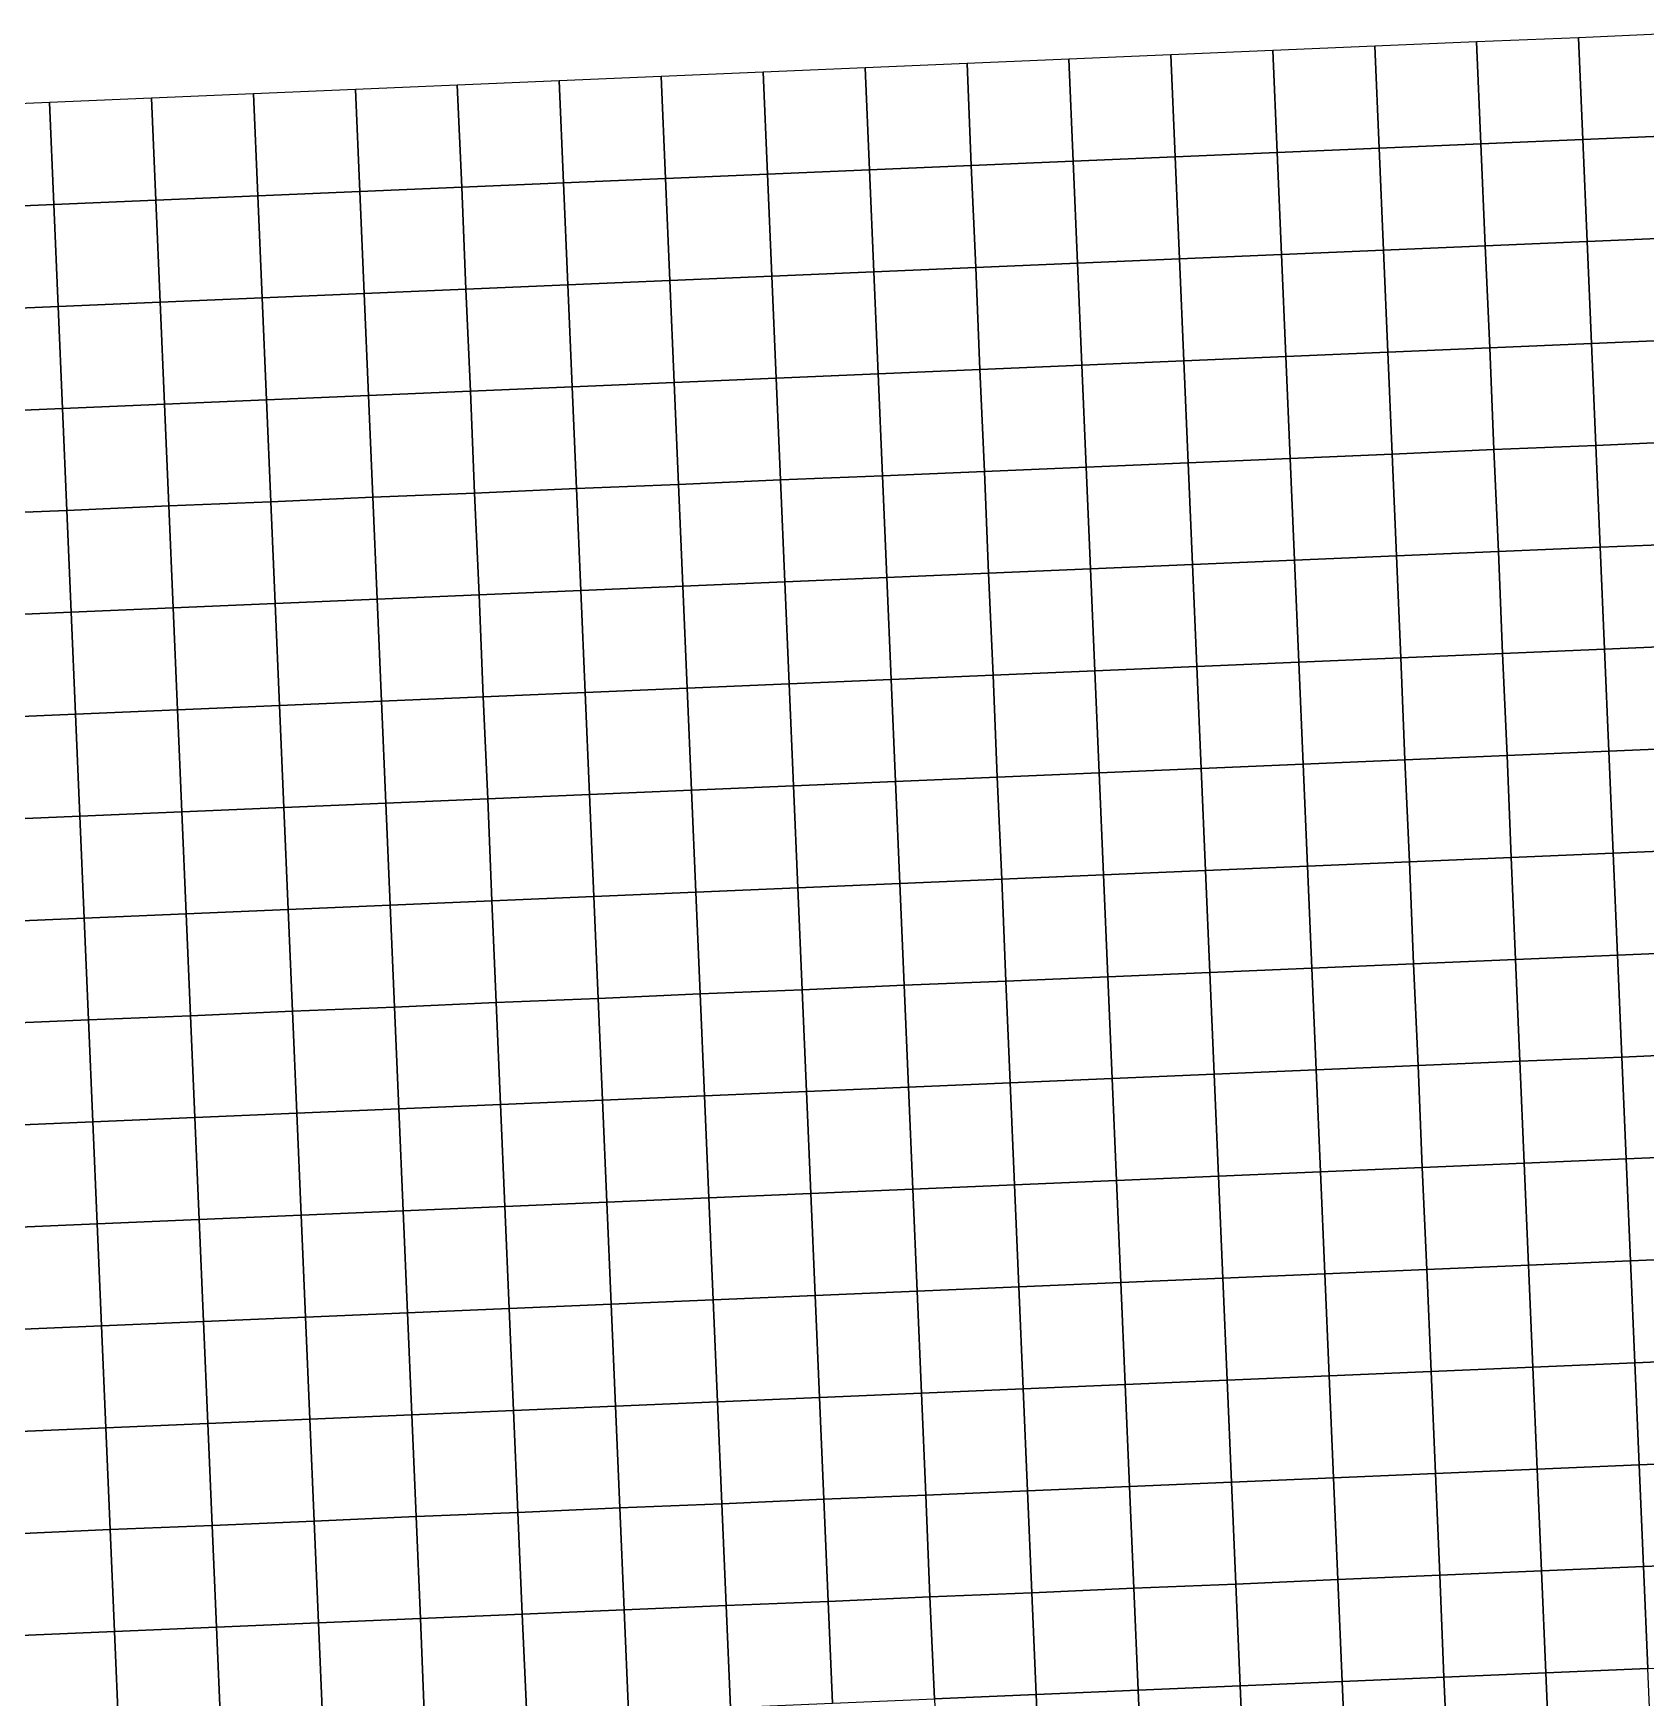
# Model space of a CAD drawing. Header units: metres. Extents: x -1.45 to 4.67, y -5.91 to -2.66.
# Drawn here: x 0.035 to 1.615, y -4.415 to -2.784 of the extents above; entities that cross this region are included whole.
import ezdxf

# ---------------------------------------------------------------- set-up
doc = ezdxf.new("R2010")
doc.units = ezdxf.units.M

msp = doc.modelspace()

# ---------------------------------------------------------------- linework, layer by layer
at = {"layer": 'B1_v2'}
for points in [[(1.4495, -2.792, -0.5006), (1.4538, -2.8919, -0.5076), (1.5537, -2.8877, -0.5216), (1.5495, -2.7878, -0.5162)], [(1.5495, -2.7878, -0.5162), (1.5537, -2.8877, -0.5216), (1.6536, -2.8834, -0.5306), (1.6494, -2.7835, -0.5243)], [(1.0499, -2.809, -0.4324), (1.0542, -2.9089, -0.4388), (1.1541, -2.9046, -0.4389), (1.1498, -2.8047, -0.4334)], [(1.1498, -2.8047, -0.4334), (1.1541, -2.9046, -0.4389), (1.254, -2.9004, -0.4551), (1.2497, -2.8005, -0.4518)], [(1.2497, -2.8005, -0.4518), (1.254, -2.9004, -0.4551), (1.3539, -2.8962, -0.4848), (1.3496, -2.7962, -0.4808)], [(1.3496, -2.7962, -0.4808), (1.3539, -2.8962, -0.4848), (1.4538, -2.8919, -0.5076), (1.4495, -2.792, -0.5006)], [(0.6503, -2.8259, -0.54), (0.6545, -2.9259, -0.5435), (0.7544, -2.9216, -0.5148), (0.7502, -2.8217, -0.5091)], [(0.7502, -2.8217, -0.5091), (0.7544, -2.9216, -0.5148), (0.8543, -2.9174, -0.4785), (0.8501, -2.8175, -0.4706)], [(0.8501, -2.8175, -0.4706), (0.8543, -2.9174, -0.4785), (0.9542, -2.9131, -0.4519), (0.95, -2.8132, -0.4448)], [(0.95, -2.8132, -0.4448), (0.9542, -2.9131, -0.4519), (1.0542, -2.9089, -0.4388), (1.0499, -2.809, -0.4324)], [(0.3505, -2.8387, -0.594), (0.3548, -2.9386, -0.5993), (0.4547, -2.9343, -0.588), (0.4504, -2.8344, -0.5831)], [(0.4504, -2.8344, -0.5831), (0.4547, -2.9343, -0.588), (0.5546, -2.9301, -0.5693), (0.5504, -2.8302, -0.5653)], [(0.5504, -2.8302, -0.5653), (0.5546, -2.9301, -0.5693), (0.6545, -2.9259, -0.5435), (0.6503, -2.8259, -0.54)], [(-0.0491, -2.8557, -0.5872), (-0.0449, -2.9556, -0.5962), (0.0551, -2.9513, -0.6039), (0.0508, -2.8514, -0.595)], [(0.0508, -2.8514, -0.595), (0.0551, -2.9513, -0.6039), (0.155, -2.9471, -0.6052), (0.1507, -2.8472, -0.598)], [(0.1507, -2.8472, -0.598), (0.155, -2.9471, -0.6052), (0.2549, -2.9428, -0.6035), (0.2506, -2.8429, -0.5976)], [(0.2506, -2.8429, -0.5976), (0.2549, -2.9428, -0.6035), (0.3548, -2.9386, -0.5993), (0.3505, -2.8387, -0.594)], [(1.5537, -2.8877, -0.5216), (1.5579, -2.9876, -0.5298), (1.6579, -2.9833, -0.5362), (1.6536, -2.8834, -0.5306)], [(1.1541, -2.9046, -0.4389), (1.1583, -3.0045, -0.4462), (1.2582, -3.0003, -0.4633), (1.254, -2.9004, -0.4551)], [(1.254, -2.9004, -0.4551), (1.2582, -3.0003, -0.4633), (1.3581, -2.9961, -0.4942), (1.3539, -2.8962, -0.4848)], [(1.3539, -2.8962, -0.4848), (1.3581, -2.9961, -0.4942), (1.458, -2.9918, -0.5168), (1.4538, -2.8919, -0.5076)], [(1.4538, -2.8919, -0.5076), (1.458, -2.9918, -0.5168), (1.5579, -2.9876, -0.5298), (1.5537, -2.8877, -0.5216)], [(0.7544, -2.9216, -0.5148), (0.7587, -3.0215, -0.5208), (0.8586, -3.0173, -0.485), (0.8543, -2.9174, -0.4785)], [(0.8543, -2.9174, -0.4785), (0.8586, -3.0173, -0.485), (0.9585, -3.013, -0.4593), (0.9542, -2.9131, -0.4519)], [(0.9542, -2.9131, -0.4519), (0.9585, -3.013, -0.4593), (1.0584, -3.0088, -0.4474), (1.0542, -2.9089, -0.4388)], [(1.0542, -2.9089, -0.4388), (1.0584, -3.0088, -0.4474), (1.1583, -3.0045, -0.4462), (1.1541, -2.9046, -0.4389)], [(0.3548, -2.9386, -0.5993), (0.359, -3.0385, -0.6058), (0.4589, -3.0343, -0.5949), (0.4547, -2.9343, -0.588)], [(0.4547, -2.9343, -0.588), (0.4589, -3.0343, -0.5949), (0.5588, -3.03, -0.5754), (0.5546, -2.9301, -0.5693)], [(0.5546, -2.9301, -0.5693), (0.5588, -3.03, -0.5754), (0.6588, -3.0258, -0.5497), (0.6545, -2.9259, -0.5435)], [(0.6545, -2.9259, -0.5435), (0.6588, -3.0258, -0.5497), (0.7587, -3.0215, -0.5208), (0.7544, -2.9216, -0.5148)], [(-0.0449, -2.9556, -0.5962), (-0.0406, -3.0555, -0.6043), (0.0593, -3.0512, -0.6095), (0.0551, -2.9513, -0.6039)], [(0.0551, -2.9513, -0.6039), (0.0593, -3.0512, -0.6095), (0.1592, -3.047, -0.6124), (0.155, -2.9471, -0.6052)], [(0.155, -2.9471, -0.6052), (0.1592, -3.047, -0.6124), (0.2591, -3.0427, -0.6105), (0.2549, -2.9428, -0.6035)], [(0.2549, -2.9428, -0.6035), (0.2591, -3.0427, -0.6105), (0.359, -3.0385, -0.6058), (0.3548, -2.9386, -0.5993)], [(1.5579, -2.9876, -0.5298), (1.5622, -3.0875, -0.5399), (1.6621, -3.0832, -0.5448), (1.6579, -2.9833, -0.5362)], [(1.1583, -3.0045, -0.4462), (1.1626, -3.1045, -0.4573), (1.2625, -3.1002, -0.4743), (1.2582, -3.0003, -0.4633)], [(1.2582, -3.0003, -0.4633), (1.2625, -3.1002, -0.4743), (1.3624, -3.096, -0.5049), (1.3581, -2.9961, -0.4942)], [(1.3581, -2.9961, -0.4942), (1.3624, -3.096, -0.5049), (1.4623, -3.0917, -0.5256), (1.458, -2.9918, -0.5168)], [(1.458, -2.9918, -0.5168), (1.4623, -3.0917, -0.5256), (1.5622, -3.0875, -0.5399), (1.5579, -2.9876, -0.5298)], [(0.7587, -3.0215, -0.5208), (0.7629, -3.1214, -0.5257), (0.8628, -3.1172, -0.4913), (0.8586, -3.0173, -0.485)], [(0.8586, -3.0173, -0.485), (0.8628, -3.1172, -0.4913), (0.9627, -3.1129, -0.4667), (0.9585, -3.013, -0.4593)], [(0.9585, -3.013, -0.4593), (0.9627, -3.1129, -0.4667), (1.0626, -3.1087, -0.4576), (1.0584, -3.0088, -0.4474)], [(1.0584, -3.0088, -0.4474), (1.0626, -3.1087, -0.4576), (1.1626, -3.1045, -0.4573), (1.1583, -3.0045, -0.4462)], [(0.359, -3.0385, -0.6058), (0.3633, -3.1384, -0.6062), (0.4632, -3.1342, -0.5949), (0.4589, -3.0343, -0.5949)], [(0.4589, -3.0343, -0.5949), (0.4632, -3.1342, -0.5949), (0.5631, -3.1299, -0.5779), (0.5588, -3.03, -0.5754)], [(0.5588, -3.03, -0.5754), (0.5631, -3.1299, -0.5779), (0.663, -3.1257, -0.554), (0.6588, -3.0258, -0.5497)], [(0.6588, -3.0258, -0.5497), (0.663, -3.1257, -0.554), (0.7629, -3.1214, -0.5257), (0.7587, -3.0215, -0.5208)], [(0.0593, -3.0512, -0.6095), (0.0635, -3.1511, -0.6141), (0.1635, -3.1469, -0.6155), (0.1592, -3.047, -0.6124)], [(0.1592, -3.047, -0.6124), (0.1635, -3.1469, -0.6155), (0.2634, -3.1427, -0.6113), (0.2591, -3.0427, -0.6105)], [(0.2591, -3.0427, -0.6105), (0.2634, -3.1427, -0.6113), (0.3633, -3.1384, -0.6062), (0.359, -3.0385, -0.6058)], [(-0.0406, -3.0555, -0.6043), (-0.0364, -3.1554, -0.6108), (0.0635, -3.1511, -0.6141), (0.0593, -3.0512, -0.6095)], [(1.5622, -3.0875, -0.5399), (1.5664, -3.1874, -0.5512), (1.6663, -3.1831, -0.555), (1.6621, -3.0832, -0.5448)], [(1.2625, -3.1002, -0.4743), (1.2667, -3.2001, -0.4874), (1.3666, -3.1959, -0.5184), (1.3624, -3.096, -0.5049)], [(1.3624, -3.096, -0.5049), (1.3666, -3.1959, -0.5184), (1.4665, -3.1916, -0.5373), (1.4623, -3.0917, -0.5256)], [(1.4623, -3.0917, -0.5256), (1.4665, -3.1916, -0.5373), (1.5664, -3.1874, -0.5512), (1.5622, -3.0875, -0.5399)], [(0.8628, -3.1172, -0.4913), (0.8671, -3.2171, -0.4962), (0.967, -3.2129, -0.475), (0.9627, -3.1129, -0.4667)], [(0.9627, -3.1129, -0.4667), (0.967, -3.2129, -0.475), (1.0669, -3.2086, -0.4665), (1.0626, -3.1087, -0.4576)], [(1.0626, -3.1087, -0.4576), (1.0669, -3.2086, -0.4665), (1.1668, -3.2044, -0.4699), (1.1626, -3.1045, -0.4573)], [(1.1626, -3.1045, -0.4573), (1.1668, -3.2044, -0.4699), (1.2667, -3.2001, -0.4874), (1.2625, -3.1002, -0.4743)], [(0.4632, -3.1342, -0.5949), (0.4674, -3.2341, -0.5893), (0.5673, -3.2298, -0.5747), (0.5631, -3.1299, -0.5779)], [(0.5631, -3.1299, -0.5779), (0.5673, -3.2298, -0.5747), (0.6672, -3.2256, -0.5529), (0.663, -3.1257, -0.554)], [(0.663, -3.1257, -0.554), (0.6672, -3.2256, -0.5529), (0.7672, -3.2213, -0.5283), (0.7629, -3.1214, -0.5257)], [(0.7629, -3.1214, -0.5257), (0.7672, -3.2213, -0.5283), (0.8671, -3.2171, -0.4962), (0.8628, -3.1172, -0.4913)], [(0.0635, -3.1511, -0.6141), (0.0678, -3.2511, -0.6112), (0.1677, -3.2468, -0.6104), (0.1635, -3.1469, -0.6155)], [(0.1635, -3.1469, -0.6155), (0.1677, -3.2468, -0.6104), (0.2676, -3.2426, -0.6056), (0.2634, -3.1427, -0.6113)], [(0.2634, -3.1427, -0.6113), (0.2676, -3.2426, -0.6056), (0.3675, -3.2383, -0.5999), (0.3633, -3.1384, -0.6062)], [(0.3633, -3.1384, -0.6062), (0.3675, -3.2383, -0.5999), (0.4674, -3.2341, -0.5893), (0.4632, -3.1342, -0.5949)], [(-0.0364, -3.1554, -0.6108), (-0.0321, -3.2553, -0.6116), (0.0678, -3.2511, -0.6112), (0.0635, -3.1511, -0.6141)], [(1.2667, -3.2001, -0.4874), (1.2709, -3.3, -0.4997), (1.3709, -3.2958, -0.5305), (1.3666, -3.1959, -0.5184)], [(1.3666, -3.1959, -0.5184), (1.3709, -3.2958, -0.5305), (1.4708, -3.2915, -0.5487), (1.4665, -3.1916, -0.5373)], [(1.4665, -3.1916, -0.5373), (1.4708, -3.2915, -0.5487), (1.5707, -3.2873, -0.5603), (1.5664, -3.1874, -0.5512)], [(1.5664, -3.1874, -0.5512), (1.5707, -3.2873, -0.5603), (1.6706, -3.2831, -0.562), (1.6663, -3.1831, -0.555)], [(0.8671, -3.2171, -0.4962), (0.8713, -3.317, -0.5031), (0.9712, -3.3128, -0.4835), (0.967, -3.2129, -0.475)], [(0.967, -3.2129, -0.475), (0.9712, -3.3128, -0.4835), (1.0711, -3.3085, -0.4773), (1.0669, -3.2086, -0.4665)], [(1.0669, -3.2086, -0.4665), (1.0711, -3.3085, -0.4773), (1.171, -3.3043, -0.4822), (1.1668, -3.2044, -0.4699)], [(1.1668, -3.2044, -0.4699), (1.171, -3.3043, -0.4822), (1.2709, -3.3, -0.4997), (1.2667, -3.2001, -0.4874)], [(0.4674, -3.2341, -0.5893), (0.4717, -3.334, -0.5853), (0.5716, -3.3297, -0.5711), (0.5673, -3.2298, -0.5747)], [(0.5673, -3.2298, -0.5747), (0.5716, -3.3297, -0.5711), (0.6715, -3.3255, -0.5532), (0.6672, -3.2256, -0.5529)], [(0.6672, -3.2256, -0.5529), (0.6715, -3.3255, -0.5532), (0.7714, -3.3213, -0.5311), (0.7672, -3.2213, -0.5283)], [(0.7672, -3.2213, -0.5283), (0.7714, -3.3213, -0.5311), (0.8713, -3.317, -0.5031), (0.8671, -3.2171, -0.4962)], [(0.1677, -3.2468, -0.6104), (0.1719, -3.3467, -0.6053), (0.2718, -3.3425, -0.6012), (0.2676, -3.2426, -0.6056)], [(0.2676, -3.2426, -0.6056), (0.2718, -3.3425, -0.6012), (0.3718, -3.3382, -0.5946), (0.3675, -3.2383, -0.5999)], [(0.3675, -3.2383, -0.5999), (0.3718, -3.3382, -0.5946), (0.4717, -3.334, -0.5853), (0.4674, -3.2341, -0.5893)], [(-0.0321, -3.2553, -0.6116), (-0.0279, -3.3552, -0.6148), (0.072, -3.351, -0.6087), (0.0678, -3.2511, -0.6112)], [(0.0678, -3.2511, -0.6112), (0.072, -3.351, -0.6087), (0.1719, -3.3467, -0.6053), (0.1677, -3.2468, -0.6104)], [(1.3709, -3.2958, -0.5305), (1.3751, -3.3957, -0.5411), (1.475, -3.3915, -0.5564), (1.4708, -3.2915, -0.5487)], [(1.4708, -3.2915, -0.5487), (1.475, -3.3915, -0.5564), (1.5749, -3.3872, -0.5667), (1.5707, -3.2873, -0.5603)], [(1.5707, -3.2873, -0.5603), (1.5749, -3.3872, -0.5667), (1.6748, -3.383, -0.5674), (1.6706, -3.2831, -0.562)], [(0.9712, -3.3128, -0.4835), (0.9755, -3.4127, -0.4921), (1.0754, -3.4084, -0.4878), (1.0711, -3.3085, -0.4773)], [(1.0711, -3.3085, -0.4773), (1.0754, -3.4084, -0.4878), (1.1753, -3.4042, -0.4947), (1.171, -3.3043, -0.4822)], [(1.171, -3.3043, -0.4822), (1.1753, -3.4042, -0.4947), (1.2752, -3.3999, -0.5112), (1.2709, -3.3, -0.4997)], [(1.2709, -3.3, -0.4997), (1.2752, -3.3999, -0.5112), (1.3751, -3.3957, -0.5411), (1.3709, -3.2958, -0.5305)], [(0.5716, -3.3297, -0.5711), (0.5758, -3.4297, -0.5699), (0.6757, -3.4254, -0.5515), (0.6715, -3.3255, -0.5532)], [(0.6715, -3.3255, -0.5532), (0.6757, -3.4254, -0.5515), (0.7756, -3.4212, -0.5328), (0.7714, -3.3213, -0.5311)], [(0.7714, -3.3213, -0.5311), (0.7756, -3.4212, -0.5328), (0.8756, -3.4169, -0.5102), (0.8713, -3.317, -0.5031)], [(0.8713, -3.317, -0.5031), (0.8756, -3.4169, -0.5102), (0.9755, -3.4127, -0.4921), (0.9712, -3.3128, -0.4835)], [(0.1719, -3.3467, -0.6053), (0.1762, -3.4466, -0.603), (0.2761, -3.4424, -0.5962), (0.2718, -3.3425, -0.6012)], [(0.2718, -3.3425, -0.6012), (0.2761, -3.4424, -0.5962), (0.376, -3.4381, -0.5915), (0.3718, -3.3382, -0.5946)], [(0.3718, -3.3382, -0.5946), (0.376, -3.4381, -0.5915), (0.4759, -3.4339, -0.5812), (0.4717, -3.334, -0.5853)], [(0.4717, -3.334, -0.5853), (0.4759, -3.4339, -0.5812), (0.5758, -3.4297, -0.5699), (0.5716, -3.3297, -0.5711)], [(-0.0279, -3.3552, -0.6148), (-0.0236, -3.4551, -0.6178), (0.0763, -3.4509, -0.6099), (0.072, -3.351, -0.6087)], [(0.072, -3.351, -0.6087), (0.0763, -3.4509, -0.6099), (0.1762, -3.4466, -0.603), (0.1719, -3.3467, -0.6053)], [(1.3751, -3.3957, -0.5411), (1.3793, -3.4956, -0.5493), (1.4793, -3.4914, -0.5649), (1.475, -3.3915, -0.5564)], [(1.475, -3.3915, -0.5564), (1.4793, -3.4914, -0.5649), (1.5792, -3.4871, -0.5734), (1.5749, -3.3872, -0.5667)], [(1.5749, -3.3872, -0.5667), (1.5792, -3.4871, -0.5734), (1.6791, -3.4829, -0.5745), (1.6748, -3.383, -0.5674)], [(0.9755, -3.4127, -0.4921), (0.9797, -3.5126, -0.5014), (1.0796, -3.5083, -0.4984), (1.0754, -3.4084, -0.4878)], [(1.0754, -3.4084, -0.4878), (1.0796, -3.5083, -0.4984), (1.1795, -3.5041, -0.5055), (1.1753, -3.4042, -0.4947)], [(1.1753, -3.4042, -0.4947), (1.1795, -3.5041, -0.5055), (1.2794, -3.4999, -0.522), (1.2752, -3.3999, -0.5112)], [(1.2752, -3.3999, -0.5112), (1.2794, -3.4999, -0.522), (1.3793, -3.4956, -0.5493), (1.3751, -3.3957, -0.5411)], [(0.5758, -3.4297, -0.5699), (0.5801, -3.5296, -0.5668), (0.68, -3.5253, -0.5507), (0.6757, -3.4254, -0.5515)], [(0.6757, -3.4254, -0.5515), (0.68, -3.5253, -0.5507), (0.7799, -3.5211, -0.5353), (0.7756, -3.4212, -0.5328)], [(0.7756, -3.4212, -0.5328), (0.7799, -3.5211, -0.5353), (0.8798, -3.5168, -0.5168), (0.8756, -3.4169, -0.5102)], [(0.8756, -3.4169, -0.5102), (0.8798, -3.5168, -0.5168), (0.9797, -3.5126, -0.5014), (0.9755, -3.4127, -0.4921)], [(0.2761, -3.4424, -0.5962), (0.2803, -3.5423, -0.5936), (0.3802, -3.538, -0.5888), (0.376, -3.4381, -0.5915)], [(0.376, -3.4381, -0.5915), (0.3802, -3.538, -0.5888), (0.4802, -3.5338, -0.5785), (0.4759, -3.4339, -0.5812)], [(0.4759, -3.4339, -0.5812), (0.4802, -3.5338, -0.5785), (0.5801, -3.5296, -0.5668), (0.5758, -3.4297, -0.5699)], [(-0.0236, -3.4551, -0.6178), (-0.0194, -3.555, -0.6189), (0.0805, -3.5508, -0.6119), (0.0763, -3.4509, -0.6099)], [(0.0763, -3.4509, -0.6099), (0.0805, -3.5508, -0.6119), (0.1804, -3.5465, -0.6005), (0.1762, -3.4466, -0.603)], [(0.1762, -3.4466, -0.603), (0.1804, -3.5465, -0.6005), (0.2803, -3.5423, -0.5936), (0.2761, -3.4424, -0.5962)], [(1.4793, -3.4914, -0.5649), (1.4835, -3.5913, -0.5698), (1.5834, -3.587, -0.5798), (1.5792, -3.4871, -0.5734)], [(1.5792, -3.4871, -0.5734), (1.5834, -3.587, -0.5798), (1.6833, -3.5828, -0.5866), (1.6791, -3.4829, -0.5745)], [(1.0796, -3.5083, -0.4984), (1.0839, -3.6083, -0.5098), (1.1838, -3.604, -0.5162), (1.1795, -3.5041, -0.5055)], [(1.1795, -3.5041, -0.5055), (1.1838, -3.604, -0.5162), (1.2837, -3.5998, -0.5312), (1.2794, -3.4999, -0.522)], [(1.2794, -3.4999, -0.522), (1.2837, -3.5998, -0.5312), (1.3836, -3.5955, -0.5555), (1.3793, -3.4956, -0.5493)], [(1.3793, -3.4956, -0.5493), (1.3836, -3.5955, -0.5555), (1.4835, -3.5913, -0.5698), (1.4793, -3.4914, -0.5649)], [(0.68, -3.5253, -0.5507), (0.6842, -3.6252, -0.5525), (0.7841, -3.621, -0.5396), (0.7799, -3.5211, -0.5353)], [(0.7799, -3.5211, -0.5353), (0.7841, -3.621, -0.5396), (0.884, -3.6167, -0.5222), (0.8798, -3.5168, -0.5168)], [(0.8798, -3.5168, -0.5168), (0.884, -3.6167, -0.5222), (0.984, -3.6125, -0.5126), (0.9797, -3.5126, -0.5014)], [(0.9797, -3.5126, -0.5014), (0.984, -3.6125, -0.5126), (1.0839, -3.6083, -0.5098), (1.0796, -3.5083, -0.4984)], [(0.2803, -3.5423, -0.5936), (0.2846, -3.6422, -0.5952), (0.3845, -3.638, -0.5905), (0.3802, -3.538, -0.5888)], [(0.3802, -3.538, -0.5888), (0.3845, -3.638, -0.5905), (0.4844, -3.6337, -0.5792), (0.4802, -3.5338, -0.5785)], [(0.4802, -3.5338, -0.5785), (0.4844, -3.6337, -0.5792), (0.5843, -3.6295, -0.5686), (0.5801, -3.5296, -0.5668)], [(0.5801, -3.5296, -0.5668), (0.5843, -3.6295, -0.5686), (0.6842, -3.6252, -0.5525), (0.68, -3.5253, -0.5507)], [(-0.0194, -3.555, -0.6189), (-0.0151, -3.6549, -0.6241), (0.0848, -3.6507, -0.6148), (0.0805, -3.5508, -0.6119)], [(0.0805, -3.5508, -0.6119), (0.0848, -3.6507, -0.6148), (0.1847, -3.6464, -0.6022), (0.1804, -3.5465, -0.6005)], [(0.1804, -3.5465, -0.6005), (0.1847, -3.6464, -0.6022), (0.2846, -3.6422, -0.5952), (0.2803, -3.5423, -0.5936)], [(1.4835, -3.5913, -0.5698), (1.4877, -3.6912, -0.5785), (1.5877, -3.6869, -0.5909), (1.5834, -3.587, -0.5798)], [(1.5834, -3.587, -0.5798), (1.5877, -3.6869, -0.5909), (1.6876, -3.6827, -0.5987), (1.6833, -3.5828, -0.5866)], [(1.0839, -3.6083, -0.5098), (1.0881, -3.7082, -0.5234), (1.188, -3.7039, -0.5277), (1.1838, -3.604, -0.5162)], [(1.1838, -3.604, -0.5162), (1.188, -3.7039, -0.5277), (1.2879, -3.6997, -0.5409), (1.2837, -3.5998, -0.5312)], [(1.2837, -3.5998, -0.5312), (1.2879, -3.6997, -0.5409), (1.3878, -3.6954, -0.561), (1.3836, -3.5955, -0.5555)], [(1.3836, -3.5955, -0.5555), (1.3878, -3.6954, -0.561), (1.4877, -3.6912, -0.5785), (1.4835, -3.5913, -0.5698)], [(0.6842, -3.6252, -0.5525), (0.6885, -3.7251, -0.5592), (0.7884, -3.7209, -0.5457), (0.7841, -3.621, -0.5396)], [(0.7841, -3.621, -0.5396), (0.7884, -3.7209, -0.5457), (0.8883, -3.7166, -0.5324), (0.884, -3.6167, -0.5222)], [(0.884, -3.6167, -0.5222), (0.8883, -3.7166, -0.5324), (0.9882, -3.7124, -0.5247), (0.984, -3.6125, -0.5126)], [(0.984, -3.6125, -0.5126), (0.9882, -3.7124, -0.5247), (1.0881, -3.7082, -0.5234), (1.0839, -3.6083, -0.5098)], [(0.3845, -3.638, -0.5905), (0.3887, -3.7379, -0.5972), (0.4886, -3.7336, -0.585), (0.4844, -3.6337, -0.5792)], [(0.4844, -3.6337, -0.5792), (0.4886, -3.7336, -0.585), (0.5886, -3.7294, -0.5743), (0.5843, -3.6295, -0.5686)], [(0.5843, -3.6295, -0.5686), (0.5886, -3.7294, -0.5743), (0.6885, -3.7251, -0.5592), (0.6842, -3.6252, -0.5525)], [(-0.0151, -3.6549, -0.6241), (-0.0109, -3.7548, -0.6352), (0.089, -3.7506, -0.6237), (0.0848, -3.6507, -0.6148)], [(0.0848, -3.6507, -0.6148), (0.089, -3.7506, -0.6237), (0.1889, -3.7464, -0.613), (0.1847, -3.6464, -0.6022)], [(0.1847, -3.6464, -0.6022), (0.1889, -3.7464, -0.613), (0.2888, -3.7421, -0.6036), (0.2846, -3.6422, -0.5952)], [(0.2846, -3.6422, -0.5952), (0.2888, -3.7421, -0.6036), (0.3887, -3.7379, -0.5972), (0.3845, -3.638, -0.5905)], [(1.5877, -3.6869, -0.5909), (1.5919, -3.7869, -0.6071), (1.6918, -3.7826, -0.6146), (1.6876, -3.6827, -0.5987)], [(1.188, -3.7039, -0.5277), (1.1923, -3.8038, -0.5404), (1.2922, -3.7996, -0.5531), (1.2879, -3.6997, -0.5409)], [(1.2879, -3.6997, -0.5409), (1.2922, -3.7996, -0.5531), (1.3921, -3.7953, -0.575), (1.3878, -3.6954, -0.561)], [(1.3878, -3.6954, -0.561), (1.3921, -3.7953, -0.575), (1.492, -3.7911, -0.5906), (1.4877, -3.6912, -0.5785)], [(1.4877, -3.6912, -0.5785), (1.492, -3.7911, -0.5906), (1.5919, -3.7869, -0.6071), (1.5877, -3.6869, -0.5909)], [(0.7884, -3.7209, -0.5457), (0.7926, -3.8208, -0.5559), (0.8925, -3.8166, -0.5441), (0.8883, -3.7166, -0.5324)], [(0.8883, -3.7166, -0.5324), (0.8925, -3.8166, -0.5441), (0.9924, -3.8123, -0.5374), (0.9882, -3.7124, -0.5247)], [(0.9882, -3.7124, -0.5247), (0.9924, -3.8123, -0.5374), (1.0923, -3.8081, -0.5364), (1.0881, -3.7082, -0.5234)], [(1.0881, -3.7082, -0.5234), (1.0923, -3.8081, -0.5364), (1.1923, -3.8038, -0.5404), (1.188, -3.7039, -0.5277)], [(0.3887, -3.7379, -0.5972), (0.393, -3.8378, -0.6041), (0.4929, -3.8335, -0.5929), (0.4886, -3.7336, -0.585)], [(0.4886, -3.7336, -0.585), (0.4929, -3.8335, -0.5929), (0.5928, -3.8293, -0.5826), (0.5886, -3.7294, -0.5743)], [(0.5886, -3.7294, -0.5743), (0.5928, -3.8293, -0.5826), (0.6927, -3.825, -0.5683), (0.6885, -3.7251, -0.5592)], [(0.6885, -3.7251, -0.5592), (0.6927, -3.825, -0.5683), (0.7926, -3.8208, -0.5559), (0.7884, -3.7209, -0.5457)], [(-0.0109, -3.7548, -0.6352), (-0.0067, -3.8548, -0.65), (0.0932, -3.8505, -0.6358), (0.089, -3.7506, -0.6237)], [(0.089, -3.7506, -0.6237), (0.0932, -3.8505, -0.6358), (0.1932, -3.8463, -0.6234), (0.1889, -3.7464, -0.613)], [(0.1889, -3.7464, -0.613), (0.1932, -3.8463, -0.6234), (0.2931, -3.842, -0.6122), (0.2888, -3.7421, -0.6036)], [(0.2888, -3.7421, -0.6036), (0.2931, -3.842, -0.6122), (0.393, -3.8378, -0.6041), (0.3887, -3.7379, -0.5972)], [(1.5919, -3.7869, -0.6071), (1.5961, -3.8868, -0.6257), (1.6961, -3.8825, -0.6336), (1.6918, -3.7826, -0.6146)], [(1.1923, -3.8038, -0.5404), (1.1965, -3.9037, -0.5559), (1.2964, -3.8995, -0.5717), (1.2922, -3.7996, -0.5531)], [(1.2922, -3.7996, -0.5531), (1.2964, -3.8995, -0.5717), (1.3963, -3.8952, -0.5927), (1.3921, -3.7953, -0.575)], [(1.3921, -3.7953, -0.575), (1.3963, -3.8952, -0.5927), (1.4962, -3.891, -0.6113), (1.492, -3.7911, -0.5906)], [(1.492, -3.7911, -0.5906), (1.4962, -3.891, -0.6113), (1.5961, -3.8868, -0.6257), (1.5919, -3.7869, -0.6071)], [(0.7926, -3.8208, -0.5559), (0.7969, -3.9207, -0.5661), (0.8968, -3.9165, -0.5553), (0.8925, -3.8166, -0.5441)], [(0.8925, -3.8166, -0.5441), (0.8968, -3.9165, -0.5553), (0.9967, -3.9122, -0.5498), (0.9924, -3.8123, -0.5374)], [(0.9924, -3.8123, -0.5374), (0.9967, -3.9122, -0.5498), (1.0966, -3.908, -0.5498), (1.0923, -3.8081, -0.5364)], [(1.0923, -3.8081, -0.5364), (1.0966, -3.908, -0.5498), (1.1965, -3.9037, -0.5559), (1.1923, -3.8038, -0.5404)], [(0.393, -3.8378, -0.6041), (0.3972, -3.9377, -0.6104), (0.4971, -3.9334, -0.6004), (0.4929, -3.8335, -0.5929)], [(0.4929, -3.8335, -0.5929), (0.4971, -3.9334, -0.6004), (0.597, -3.9292, -0.5913), (0.5928, -3.8293, -0.5826)], [(0.5928, -3.8293, -0.5826), (0.597, -3.9292, -0.5913), (0.697, -3.925, -0.5777), (0.6927, -3.825, -0.5683)], [(0.6927, -3.825, -0.5683), (0.697, -3.925, -0.5777), (0.7969, -3.9207, -0.5661), (0.7926, -3.8208, -0.5559)], [(0.0932, -3.8505, -0.6358), (0.0975, -3.9504, -0.6491), (0.1974, -3.9462, -0.6332), (0.1932, -3.8463, -0.6234)], [(0.1932, -3.8463, -0.6234), (0.1974, -3.9462, -0.6332), (0.2973, -3.9419, -0.6212), (0.2931, -3.842, -0.6122)], [(0.2931, -3.842, -0.6122), (0.2973, -3.9419, -0.6212), (0.3972, -3.9377, -0.6104), (0.393, -3.8378, -0.6041)], [(-0.0067, -3.8548, -0.65), (-0.0024, -3.9547, -0.6627), (0.0975, -3.9504, -0.6491), (0.0932, -3.8505, -0.6358)], [(1.5961, -3.8868, -0.6257), (1.6004, -3.9867, -0.6444), (1.7003, -3.9824, -0.6503), (1.6961, -3.8825, -0.6336)], [(1.2964, -3.8995, -0.5717), (1.3007, -3.9994, -0.5892), (1.4006, -3.9952, -0.6109), (1.3963, -3.8952, -0.5927)], [(1.3963, -3.8952, -0.5927), (1.4006, -3.9952, -0.6109), (1.5005, -3.9909, -0.6313), (1.4962, -3.891, -0.6113)], [(1.4962, -3.891, -0.6113), (1.5005, -3.9909, -0.6313), (1.6004, -3.9867, -0.6444), (1.5961, -3.8868, -0.6257)], [(0.8968, -3.9165, -0.5553), (0.901, -4.0164, -0.5666), (1.0009, -4.0121, -0.5627), (0.9967, -3.9122, -0.5498)], [(0.9967, -3.9122, -0.5498), (1.0009, -4.0121, -0.5627), (1.1008, -4.0079, -0.5638), (1.0966, -3.908, -0.5498)], [(1.0966, -3.908, -0.5498), (1.1008, -4.0079, -0.5638), (1.2007, -4.0036, -0.573), (1.1965, -3.9037, -0.5559)], [(1.1965, -3.9037, -0.5559), (1.2007, -4.0036, -0.573), (1.3007, -3.9994, -0.5892), (1.2964, -3.8995, -0.5717)], [(0.4971, -3.9334, -0.6004), (0.5014, -4.0334, -0.6085), (0.6013, -4.0291, -0.5995), (0.597, -3.9292, -0.5913)], [(0.597, -3.9292, -0.5913), (0.6013, -4.0291, -0.5995), (0.7012, -4.0249, -0.5872), (0.697, -3.925, -0.5777)], [(0.697, -3.925, -0.5777), (0.7012, -4.0249, -0.5872), (0.8011, -4.0206, -0.576), (0.7969, -3.9207, -0.5661)], [(0.7969, -3.9207, -0.5661), (0.8011, -4.0206, -0.576), (0.901, -4.0164, -0.5666), (0.8968, -3.9165, -0.5553)], [(0.0975, -3.9504, -0.6491), (0.1017, -4.0503, -0.6598), (0.2016, -4.0461, -0.6436), (0.1974, -3.9462, -0.6332)], [(0.1974, -3.9462, -0.6332), (0.2016, -4.0461, -0.6436), (0.3016, -4.0418, -0.6306), (0.2973, -3.9419, -0.6212)], [(0.2973, -3.9419, -0.6212), (0.3016, -4.0418, -0.6306), (0.4015, -4.0376, -0.6178), (0.3972, -3.9377, -0.6104)], [(0.3972, -3.9377, -0.6104), (0.4015, -4.0376, -0.6178), (0.5014, -4.0334, -0.6085), (0.4971, -3.9334, -0.6004)], [(-0.0024, -3.9547, -0.6627), (0.0018, -4.0546, -0.6734), (0.1017, -4.0503, -0.6598), (0.0975, -3.9504, -0.6491)], [(1.3007, -3.9994, -0.5892), (1.3049, -4.0993, -0.6094), (1.4048, -4.0951, -0.6329), (1.4006, -3.9952, -0.6109)], [(1.4006, -3.9952, -0.6109), (1.4048, -4.0951, -0.6329), (1.5047, -4.0908, -0.651), (1.5005, -3.9909, -0.6313)], [(1.5005, -3.9909, -0.6313), (1.5047, -4.0908, -0.651), (1.6046, -4.0866, -0.6622), (1.6004, -3.9867, -0.6444)], [(1.6004, -3.9867, -0.6444), (1.6046, -4.0866, -0.6622), (1.7045, -4.0823, -0.6672), (1.7003, -3.9824, -0.6503)], [(0.901, -4.0164, -0.5666), (0.9053, -4.1163, -0.5799), (1.0052, -4.112, -0.5779), (1.0009, -4.0121, -0.5627)], [(1.0009, -4.0121, -0.5627), (1.0052, -4.112, -0.5779), (1.1051, -4.1078, -0.5804), (1.1008, -4.0079, -0.5638)], [(1.1008, -4.0079, -0.5638), (1.1051, -4.1078, -0.5804), (1.205, -4.1036, -0.5926), (1.2007, -4.0036, -0.573)], [(1.2007, -4.0036, -0.573), (1.205, -4.1036, -0.5926), (1.3049, -4.0993, -0.6094), (1.3007, -3.9994, -0.5892)], [(0.5014, -4.0334, -0.6085), (0.5056, -4.1333, -0.6167), (0.6055, -4.129, -0.6074), (0.6013, -4.0291, -0.5995)], [(0.6013, -4.0291, -0.5995), (0.6055, -4.129, -0.6074), (0.7054, -4.1248, -0.5975), (0.7012, -4.0249, -0.5872)], [(0.7012, -4.0249, -0.5872), (0.7054, -4.1248, -0.5975), (0.8053, -4.1205, -0.588), (0.8011, -4.0206, -0.576)], [(0.8011, -4.0206, -0.576), (0.8053, -4.1205, -0.588), (0.9053, -4.1163, -0.5799), (0.901, -4.0164, -0.5666)], [(0.2016, -4.0461, -0.6436), (0.2059, -4.146, -0.6532), (0.3058, -4.1418, -0.6408), (0.3016, -4.0418, -0.6306)], [(0.3016, -4.0418, -0.6306), (0.3058, -4.1418, -0.6408), (0.4057, -4.1375, -0.6268), (0.4015, -4.0376, -0.6178)], [(0.4015, -4.0376, -0.6178), (0.4057, -4.1375, -0.6268), (0.5056, -4.1333, -0.6167), (0.5014, -4.0334, -0.6085)], [(0.0018, -4.0546, -0.6734), (0.0061, -4.1545, -0.6826), (0.106, -4.1502, -0.6688), (0.1017, -4.0503, -0.6598)], [(0.1017, -4.0503, -0.6598), (0.106, -4.1502, -0.6688), (0.2059, -4.146, -0.6532), (0.2016, -4.0461, -0.6436)], [(1.4048, -4.0951, -0.6329), (1.4091, -4.195, -0.6529), (1.509, -4.1907, -0.6691), (1.5047, -4.0908, -0.651)], [(1.5047, -4.0908, -0.651), (1.509, -4.1907, -0.6691), (1.6089, -4.1865, -0.6778), (1.6046, -4.0866, -0.6622)], [(1.6046, -4.0866, -0.6622), (1.6089, -4.1865, -0.6778), (1.7088, -4.1822, -0.6775), (1.7045, -4.0823, -0.6672)], [(1.0052, -4.112, -0.5779), (1.0094, -4.212, -0.596), (1.1093, -4.2077, -0.5992), (1.1051, -4.1078, -0.5804)], [(1.1051, -4.1078, -0.5804), (1.1093, -4.2077, -0.5992), (1.2092, -4.2035, -0.6119), (1.205, -4.1036, -0.5926)], [(1.205, -4.1036, -0.5926), (1.2092, -4.2035, -0.6119), (1.3091, -4.1992, -0.6302), (1.3049, -4.0993, -0.6094)], [(1.3049, -4.0993, -0.6094), (1.3091, -4.1992, -0.6302), (1.4091, -4.195, -0.6529), (1.4048, -4.0951, -0.6329)], [(0.6055, -4.129, -0.6074), (0.6098, -4.2289, -0.6198), (0.7097, -4.2247, -0.6103), (0.7054, -4.1248, -0.5975)], [(0.7054, -4.1248, -0.5975), (0.7097, -4.2247, -0.6103), (0.8096, -4.2204, -0.6029), (0.8053, -4.1205, -0.588)], [(0.8053, -4.1205, -0.588), (0.8096, -4.2204, -0.6029), (0.9095, -4.2162, -0.5964), (0.9053, -4.1163, -0.5799)], [(0.9053, -4.1163, -0.5799), (0.9095, -4.2162, -0.5964), (1.0094, -4.212, -0.596), (1.0052, -4.112, -0.5779)], [(0.2059, -4.146, -0.6532), (0.2101, -4.2459, -0.666), (0.31, -4.2417, -0.6542), (0.3058, -4.1418, -0.6408)], [(0.3058, -4.1418, -0.6408), (0.31, -4.2417, -0.6542), (0.41, -4.2374, -0.6392), (0.4057, -4.1375, -0.6268)], [(0.4057, -4.1375, -0.6268), (0.41, -4.2374, -0.6392), (0.5099, -4.2332, -0.6283), (0.5056, -4.1333, -0.6167)], [(0.5056, -4.1333, -0.6167), (0.5099, -4.2332, -0.6283), (0.6098, -4.2289, -0.6198), (0.6055, -4.129, -0.6074)], [(0.0061, -4.1545, -0.6826), (0.0103, -4.2544, -0.693), (0.1102, -4.2501, -0.6808), (0.106, -4.1502, -0.6688)], [(0.106, -4.1502, -0.6688), (0.1102, -4.2501, -0.6808), (0.2101, -4.2459, -0.666), (0.2059, -4.146, -0.6532)], [(1.4091, -4.195, -0.6529), (1.4133, -4.2949, -0.6706), (1.5132, -4.2906, -0.6845), (1.509, -4.1907, -0.6691)], [(1.509, -4.1907, -0.6691), (1.5132, -4.2906, -0.6845), (1.6131, -4.2864, -0.6912), (1.6089, -4.1865, -0.6778)], [(1.6089, -4.1865, -0.6778), (1.6131, -4.2864, -0.6912), (1.713, -4.2822, -0.689), (1.7088, -4.1822, -0.6775)], [(1.0094, -4.212, -0.596), (1.0137, -4.3119, -0.6158), (1.1136, -4.3076, -0.6206), (1.1093, -4.2077, -0.5992)], [(1.1093, -4.2077, -0.5992), (1.1136, -4.3076, -0.6206), (1.2135, -4.3034, -0.6328), (1.2092, -4.2035, -0.6119)], [(1.2092, -4.2035, -0.6119), (1.2135, -4.3034, -0.6328), (1.3134, -4.2991, -0.6499), (1.3091, -4.1992, -0.6302)], [(1.3091, -4.1992, -0.6302), (1.3134, -4.2991, -0.6499), (1.4133, -4.2949, -0.6706), (1.4091, -4.195, -0.6529)], [(0.6098, -4.2289, -0.6198), (0.614, -4.3288, -0.6341), (0.7139, -4.3246, -0.6266), (0.7097, -4.2247, -0.6103)], [(0.7097, -4.2247, -0.6103), (0.7139, -4.3246, -0.6266), (0.8138, -4.3204, -0.6209), (0.8096, -4.2204, -0.6029)], [(0.8096, -4.2204, -0.6029), (0.8138, -4.3204, -0.6209), (0.9137, -4.3161, -0.6165), (0.9095, -4.2162, -0.5964)], [(0.9095, -4.2162, -0.5964), (0.9137, -4.3161, -0.6165), (1.0137, -4.3119, -0.6158), (1.0094, -4.212, -0.596)], [(0.31, -4.2417, -0.6542), (0.3143, -4.3416, -0.6692), (0.4142, -4.3373, -0.6547), (0.41, -4.2374, -0.6392)], [(0.41, -4.2374, -0.6392), (0.4142, -4.3373, -0.6547), (0.5141, -4.3331, -0.6431), (0.5099, -4.2332, -0.6283)], [(0.5099, -4.2332, -0.6283), (0.5141, -4.3331, -0.6431), (0.614, -4.3288, -0.6341), (0.6098, -4.2289, -0.6198)], [(0.0103, -4.2544, -0.693), (0.0146, -4.3543, -0.705), (0.1145, -4.3501, -0.6943), (0.1102, -4.2501, -0.6808)], [(0.1102, -4.2501, -0.6808), (0.1145, -4.3501, -0.6943), (0.2144, -4.3458, -0.6805), (0.2101, -4.2459, -0.666)], [(0.2101, -4.2459, -0.666), (0.2144, -4.3458, -0.6805), (0.3143, -4.3416, -0.6692), (0.31, -4.2417, -0.6542)], [(1.5132, -4.2906, -0.6845), (1.5175, -4.3906, -0.6958), (1.6174, -4.3863, -0.7013), (1.6131, -4.2864, -0.6912)], [(1.6131, -4.2864, -0.6912), (1.6174, -4.3863, -0.7013), (1.7173, -4.3821, -0.6993), (1.713, -4.2822, -0.689)], [(1.1136, -4.3076, -0.6206), (1.1178, -4.4075, -0.6434), (1.2177, -4.4033, -0.6543), (1.2135, -4.3034, -0.6328)], [(1.2135, -4.3034, -0.6328), (1.2177, -4.4033, -0.6543), (1.3176, -4.399, -0.6677), (1.3134, -4.2991, -0.6499)], [(1.3134, -4.2991, -0.6499), (1.3176, -4.399, -0.6677), (1.4175, -4.3948, -0.6845), (1.4133, -4.2949, -0.6706)], [(1.4133, -4.2949, -0.6706), (1.4175, -4.3948, -0.6845), (1.5175, -4.3906, -0.6958), (1.5132, -4.2906, -0.6845)], [(0.7139, -4.3246, -0.6266), (0.7182, -4.4245, -0.6441), (0.8181, -4.4203, -0.6386), (0.8138, -4.3204, -0.6209)], [(0.8138, -4.3204, -0.6209), (0.8181, -4.4203, -0.6386), (0.918, -4.416, -0.6362), (0.9137, -4.3161, -0.6165)], [(0.9137, -4.3161, -0.6165), (0.918, -4.416, -0.6362), (1.0179, -4.4118, -0.6386), (1.0137, -4.3119, -0.6158)], [(1.0137, -4.3119, -0.6158), (1.0179, -4.4118, -0.6386), (1.1178, -4.4075, -0.6434), (1.1136, -4.3076, -0.6206)], [(0.3143, -4.3416, -0.6692), (0.3185, -4.4415, -0.6847), (0.4184, -4.4372, -0.6702), (0.4142, -4.3373, -0.6547)], [(0.4142, -4.3373, -0.6547), (0.4184, -4.4372, -0.6702), (0.5184, -4.433, -0.659), (0.5141, -4.3331, -0.6431)], [(0.5141, -4.3331, -0.6431), (0.5184, -4.433, -0.659), (0.6183, -4.4288, -0.6509), (0.614, -4.3288, -0.6341)], [(0.614, -4.3288, -0.6341), (0.6183, -4.4288, -0.6509), (0.7182, -4.4245, -0.6441), (0.7139, -4.3246, -0.6266)], [(0.0146, -4.3543, -0.705), (0.0188, -4.4542, -0.7167), (0.1187, -4.45, -0.7088), (0.1145, -4.3501, -0.6943)], [(0.1145, -4.3501, -0.6943), (0.1187, -4.45, -0.7088), (0.2186, -4.4457, -0.6953), (0.2144, -4.3458, -0.6805)], [(0.2144, -4.3458, -0.6805), (0.2186, -4.4457, -0.6953), (0.3185, -4.4415, -0.6847), (0.3143, -4.3416, -0.6692)], [(1.5175, -4.3906, -0.6958), (1.5217, -4.4905, -0.7072), (1.6216, -4.4862, -0.7118), (1.6174, -4.3863, -0.7013)], [(1.1178, -4.4075, -0.6434), (1.1221, -4.5074, -0.6674), (1.222, -4.5032, -0.6745), (1.2177, -4.4033, -0.6543)], [(1.2177, -4.4033, -0.6543), (1.222, -4.5032, -0.6745), (1.3219, -4.499, -0.6852), (1.3176, -4.399, -0.6677)], [(1.3176, -4.399, -0.6677), (1.3219, -4.499, -0.6852), (1.4218, -4.4947, -0.6982), (1.4175, -4.3948, -0.6845)], [(1.4175, -4.3948, -0.6845), (1.4218, -4.4947, -0.6982), (1.5217, -4.4905, -0.7072), (1.5175, -4.3906, -0.6958)], [(0.918, -4.416, -0.6362), (0.9222, -4.5159, -0.6585), (1.0221, -4.5117, -0.6634), (1.0179, -4.4118, -0.6386)], [(1.0179, -4.4118, -0.6386), (1.0221, -4.5117, -0.6634), (1.1221, -4.5074, -0.6674), (1.1178, -4.4075, -0.6434)]]:
    msp.add_3dface(points, dxfattribs=at)

doc.saveas('drawing.dxf')
